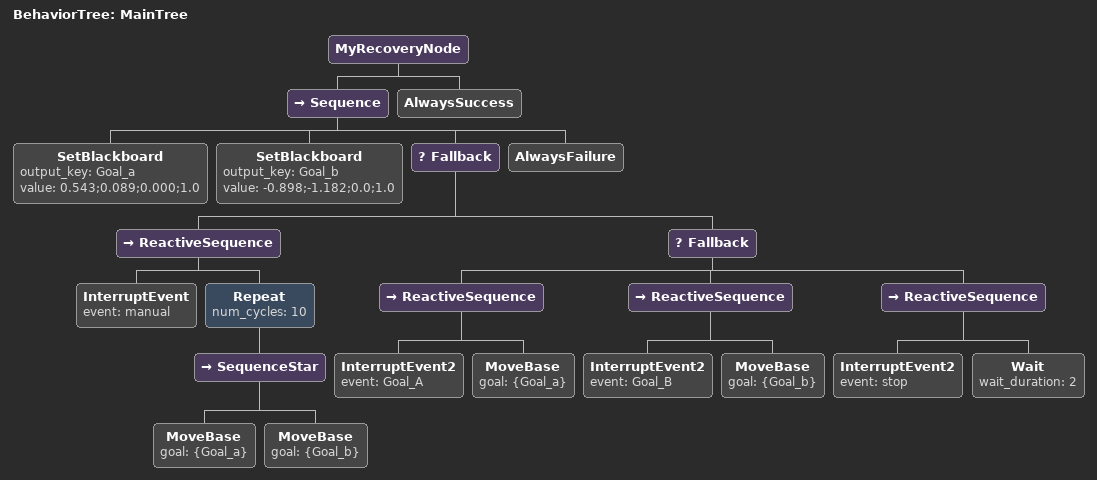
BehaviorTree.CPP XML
<root main_tree_to_execute = "MainTree">
    <BehaviorTree ID="MainTree">
        <MyRecoveryNode>
            <Sequence>
                <SetBlackboard output_key="Goal_a" value="0.543;0.089;0.000;1.0" />
                <SetBlackboard output_key="Goal_b" value="-0.898;-1.182;0.0;1.0" />
                <Fallback>
                    <ReactiveSequence>
                        <InterruptEvent event="manual"/>
                        <Repeat num_cycles="10">
                            <SequenceStar>
                                <MoveBase goal="{Goal_a}" />
                                <MoveBase goal="{Goal_b}" />
                            </SequenceStar>
                        </Repeat>
                    </ReactiveSequence>
                    <Fallback>
                        <ReactiveSequence>
                            <InterruptEvent2 event="Goal_A"/>
                            <MoveBase goal="{Goal_a}" />
                        </ReactiveSequence>
                        <ReactiveSequence>
                            <InterruptEvent2 event="Goal_B"/>
                            <MoveBase goal="{Goal_b}" />
                        </ReactiveSequence>
                        <ReactiveSequence>
                            <InterruptEvent2 event="stop"/>
                            <Wait wait_duration="2"/>
                        </ReactiveSequence>
                    </Fallback>
                </Fallback>
                <AlwaysFailure/>
            </Sequence>
            <AlwaysSuccess/>
        </MyRecoveryNode>
    </BehaviorTree>
</root>
